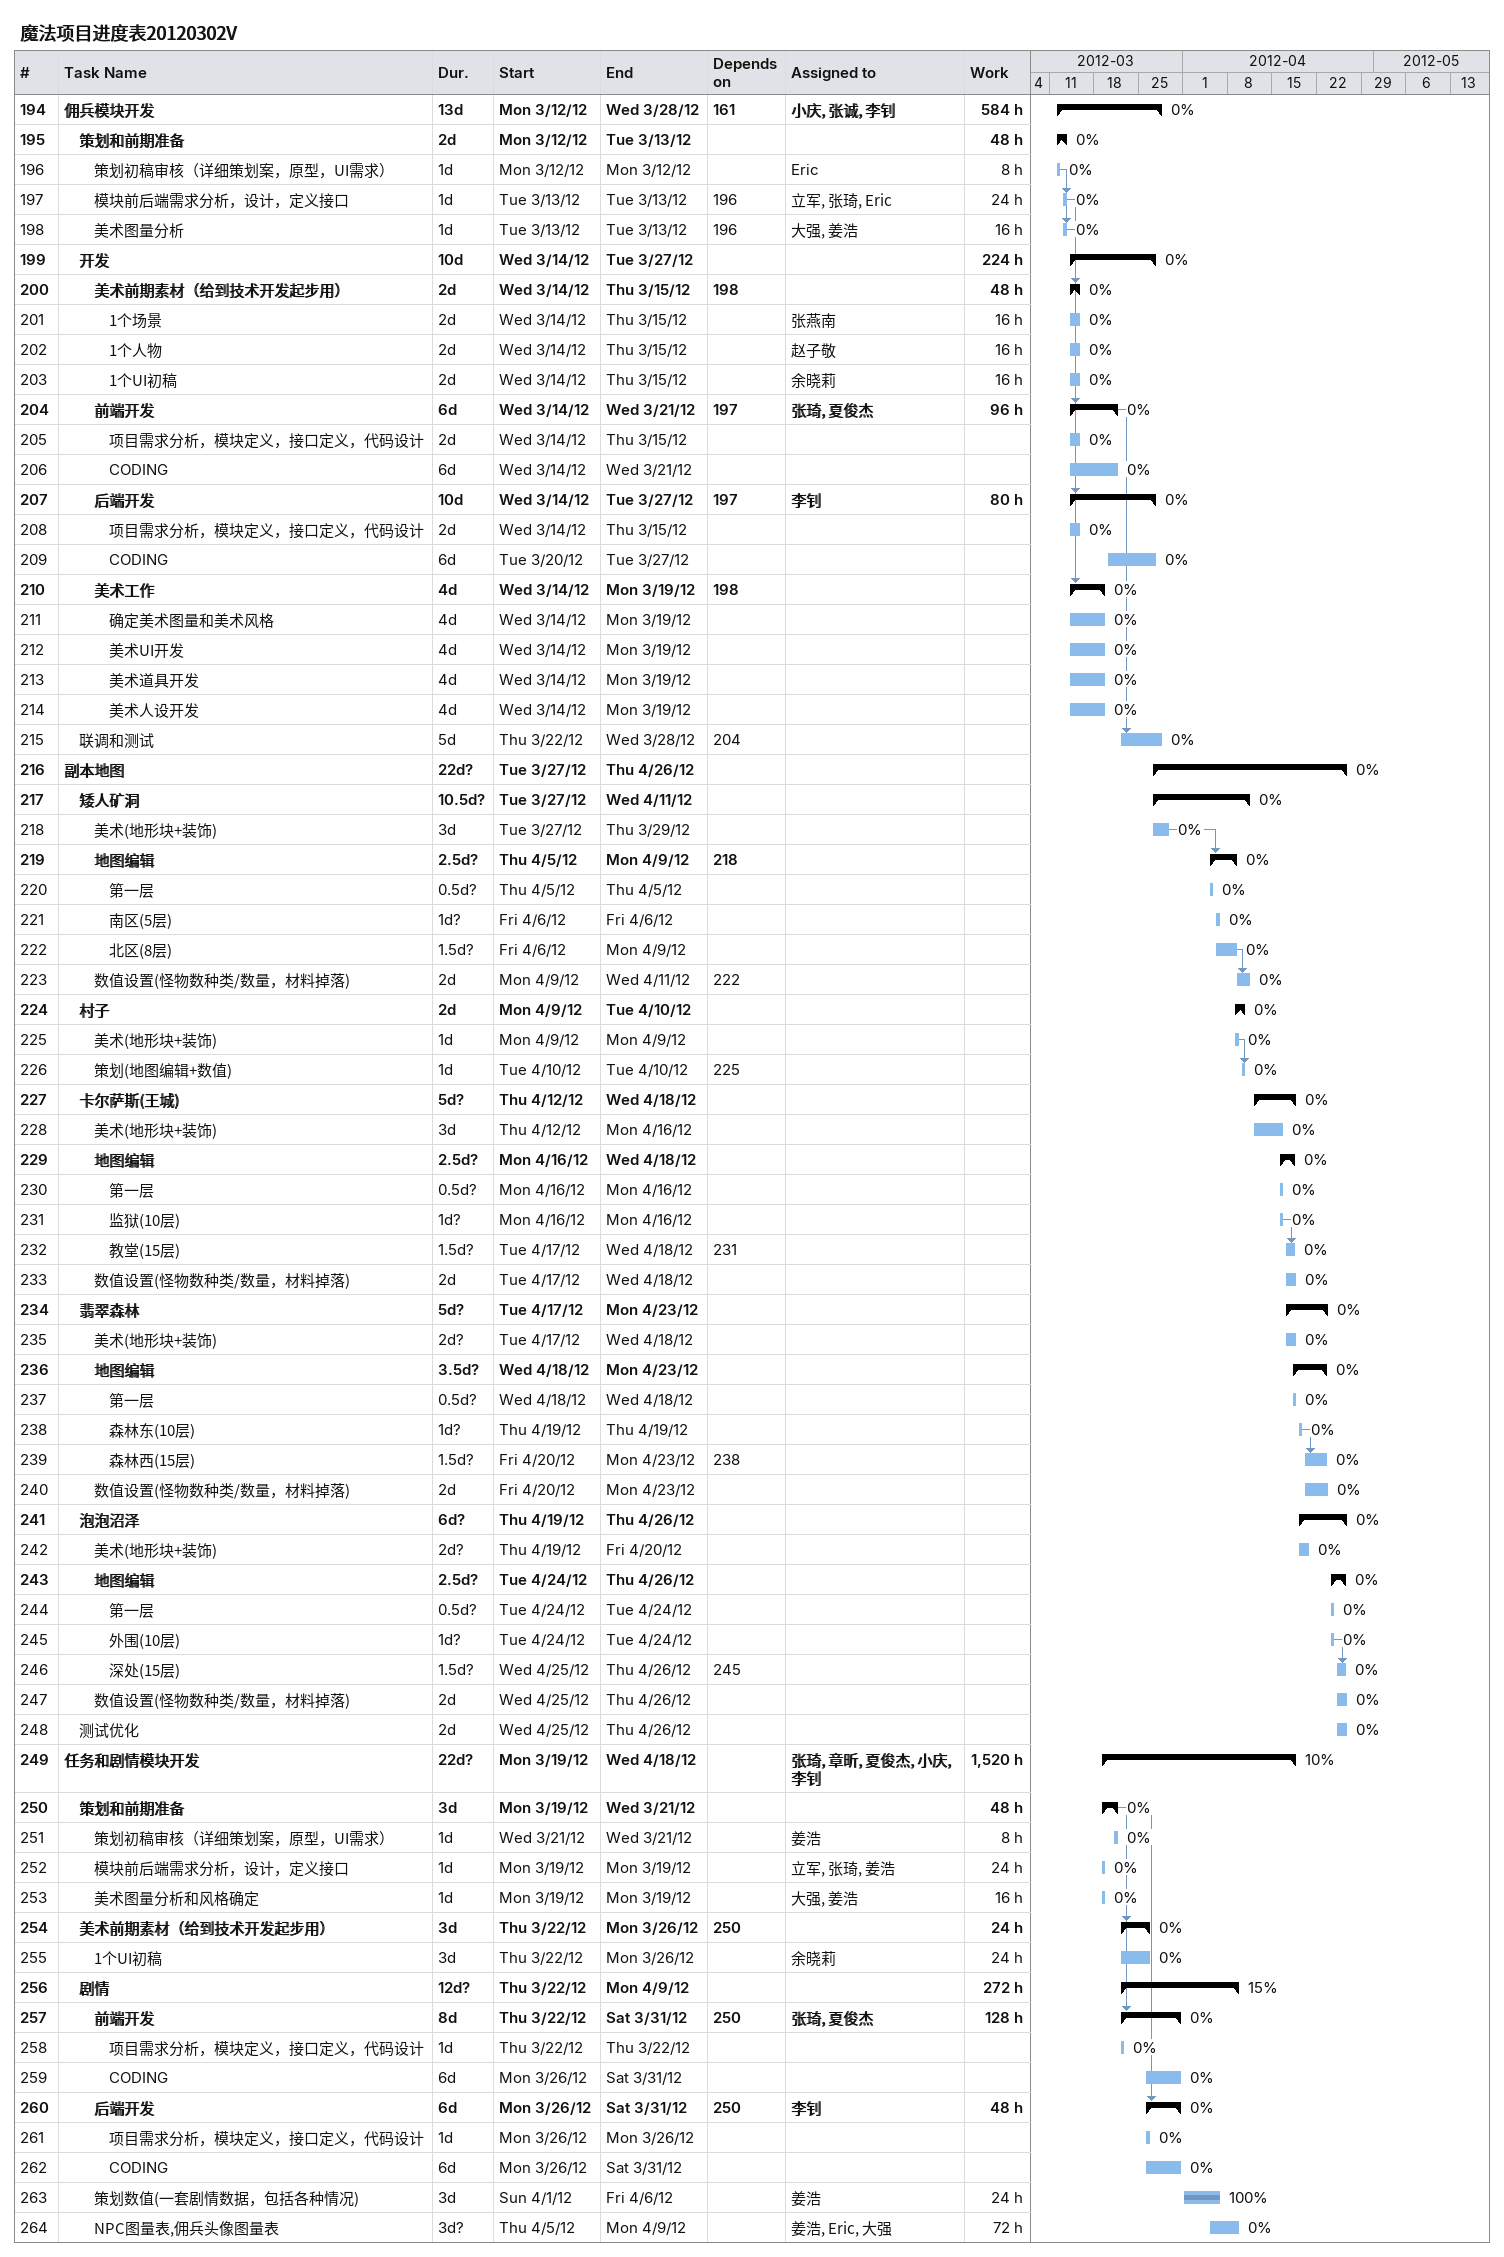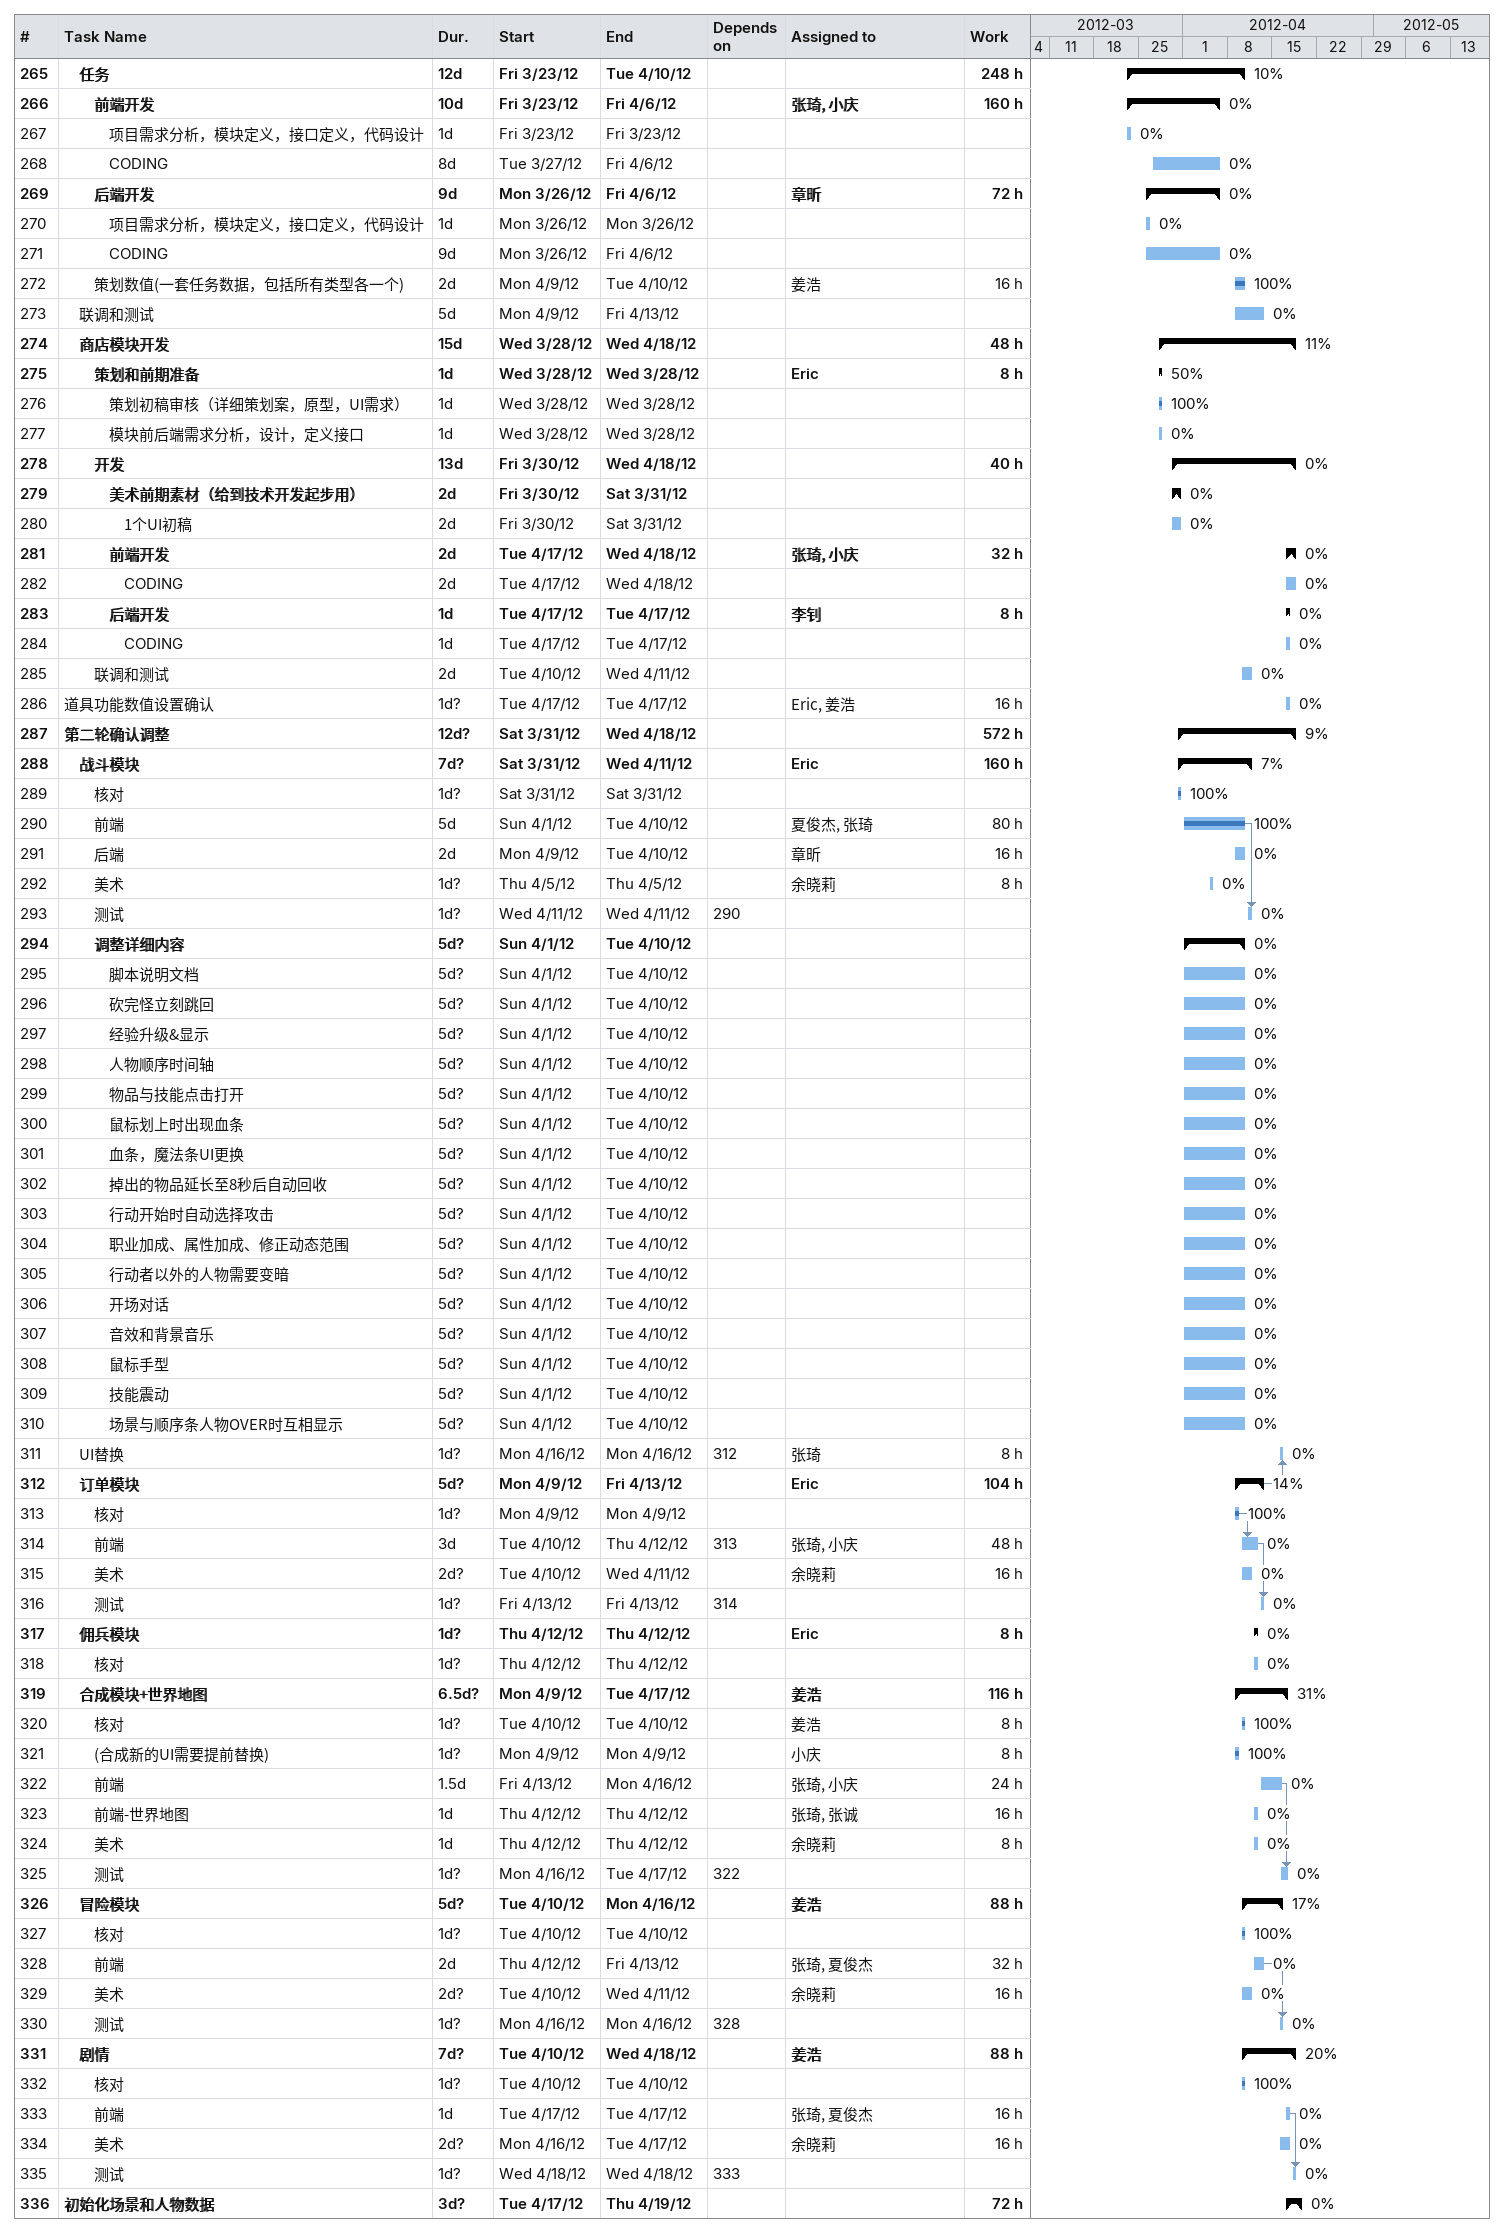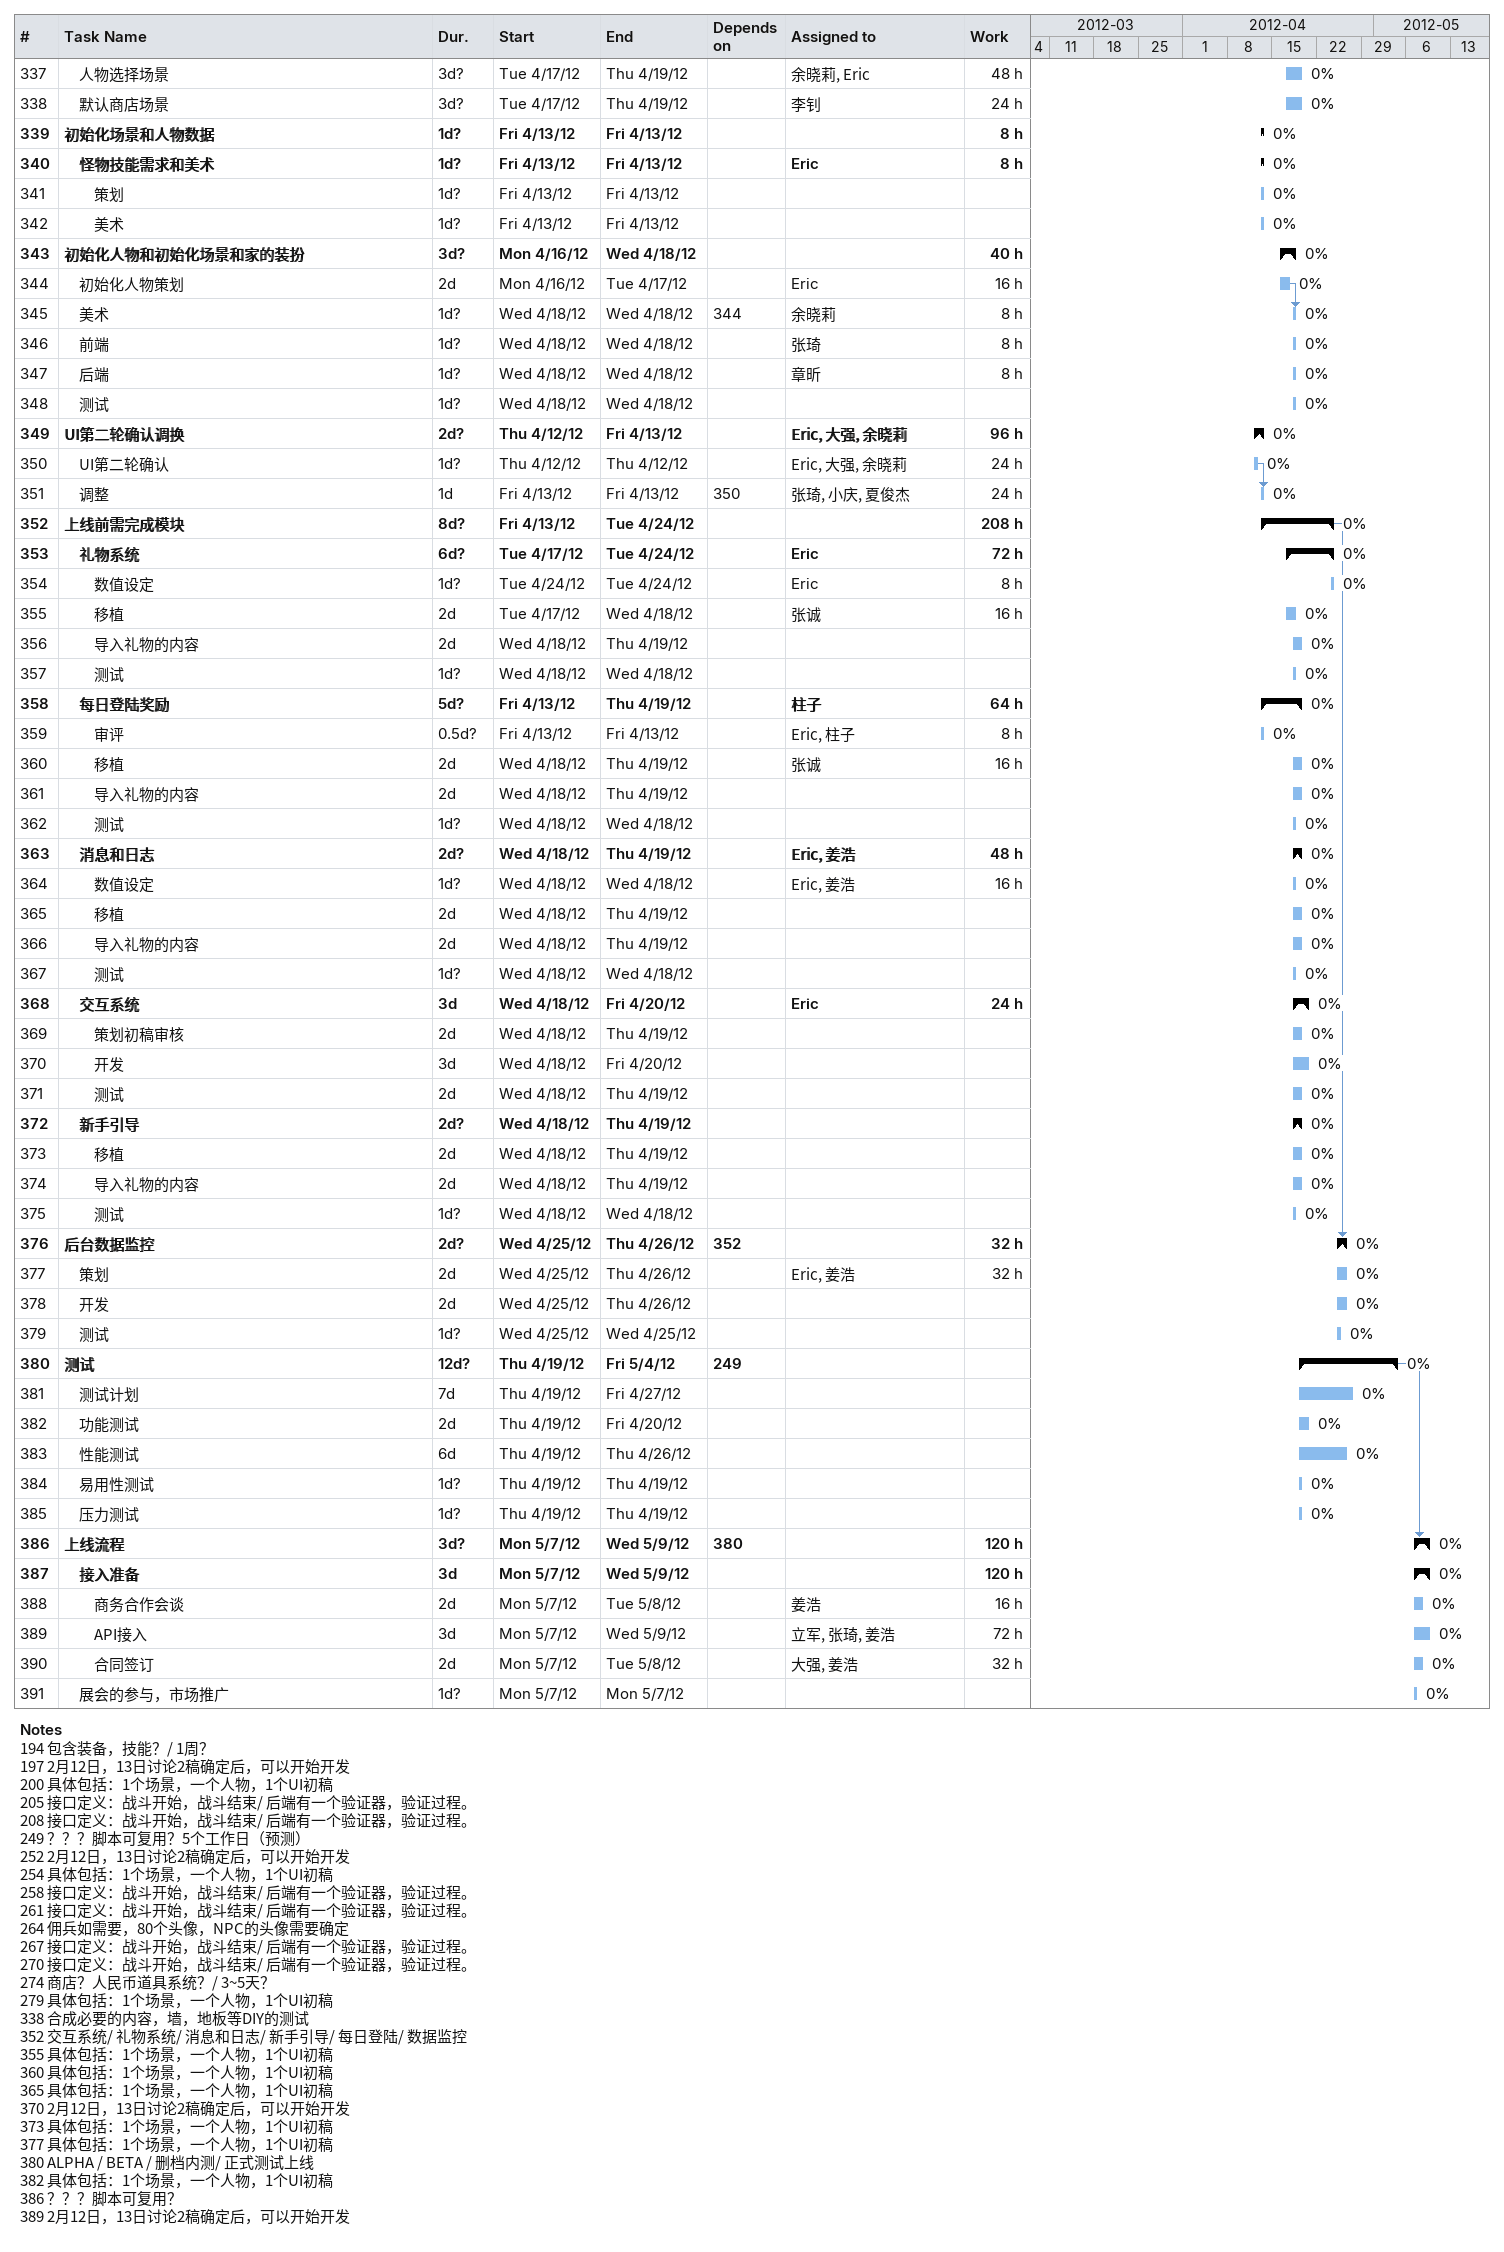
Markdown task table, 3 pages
魔法项目进度表20120302V

| ID | Level | Task | Duration | Start | Finish | Predecessors | Resources | % complete | Work (h) |
|---|---|---|---|---|---|---|---|---|---|
| 194 | 1 | **佣兵模块开发** | 13d | 2012-03-12 | 2012-03-28 | 161 | 小庆, 张诚, 李钊 | 0 | 584 |
| 195 | 2 | **策划和前期准备** | 2d | 2012-03-12 | 2012-03-13 |  |  | 0 | 48 |
| 196 | 3 | 策划初稿审核（详细策划案，原型，UI需求） | 1d | 2012-03-12 | 2012-03-12 |  | Eric | 0 | 8 |
| 197 | 3 | 模块前后端需求分析，设计，定义接口 | 1d | 2012-03-13 | 2012-03-13 | 196 | 立军, 张琦, Eric | 0 | 24 |
| 198 | 3 | 美术图量分析 | 1d | 2012-03-13 | 2012-03-13 | 196 | 大强, 姜浩 | 0 | 16 |
| 199 | 2 | **开发** | 10d | 2012-03-14 | 2012-03-27 |  |  | 0 | 224 |
| 200 | 3 | **美术前期素材（给到技术开发起步用）** | 2d | 2012-03-14 | 2012-03-15 | 198 |  | 0 | 48 |
| 201 | 4 | 1个场景 | 2d | 2012-03-14 | 2012-03-15 |  | 张燕南 | 0 | 16 |
| 202 | 4 | 1个人物 | 2d | 2012-03-14 | 2012-03-15 |  | 赵子敬 | 0 | 16 |
| 203 | 4 | 1个UI初稿 | 2d | 2012-03-14 | 2012-03-15 |  | 余晓莉 | 0 | 16 |
| 204 | 3 | **前端开发** | 6d | 2012-03-14 | 2012-03-21 | 197 | 张琦, 夏俊杰 | 0 | 96 |
| 205 | 4 | 项目需求分析，模块定义，接口定义，代码设计 | 2d | 2012-03-14 | 2012-03-15 |  |  | 0 |  |
| 206 | 4 | CODING | 6d | 2012-03-14 | 2012-03-21 |  |  | 0 |  |
| 207 | 3 | **后端开发** | 10d | 2012-03-14 | 2012-03-27 | 197 | 李钊 | 0 | 80 |
| 208 | 4 | 项目需求分析，模块定义，接口定义，代码设计 | 2d | 2012-03-14 | 2012-03-15 |  |  | 0 |  |
| 209 | 4 | CODING | 6d | 2012-03-20 | 2012-03-27 |  |  | 0 |  |
| 210 | 3 | **美术工作** | 4d | 2012-03-14 | 2012-03-19 | 198 |  | 0 |  |
| 211 | 4 | 确定美术图量和美术风格 | 4d | 2012-03-14 | 2012-03-19 |  |  | 0 |  |
| 212 | 4 | 美术UI开发 | 4d | 2012-03-14 | 2012-03-19 |  |  | 0 |  |
| 213 | 4 | 美术道具开发 | 4d | 2012-03-14 | 2012-03-19 |  |  | 0 |  |
| 214 | 4 | 美术人设开发 | 4d | 2012-03-14 | 2012-03-19 |  |  | 0 |  |
| 215 | 2 | 联调和测试 | 5d | 2012-03-22 | 2012-03-28 | 204 |  | 0 |  |
| 216 | 1 | **副本地图** | 22d? | 2012-03-27 | 2012-04-26 |  |  | 0 |  |
| 217 | 2 | **矮人矿洞** | 10.5d? | 2012-03-27 | 2012-04-11 |  |  | 0 |  |
| 218 | 3 | 美术(地形块+装饰) | 3d | 2012-03-27 | 2012-03-29 |  |  | 0 |  |
| 219 | 3 | **地图编辑** | 2.5d? | 2012-04-05 | 2012-04-09 | 218 |  | 0 |  |
| 220 | 4 | 第一层 | 0.5d? | 2012-04-05 | 2012-04-05 |  |  | 0 |  |
| 221 | 4 | 南区(5层) | 1d? | 2012-04-06 | 2012-04-06 |  |  | 0 |  |
| 222 | 4 | 北区(8层) | 1.5d? | 2012-04-06 | 2012-04-09 |  |  | 0 |  |
| 223 | 3 | 数值设置(怪物数种类/数量，材料掉落) | 2d | 2012-04-09 | 2012-04-11 | 222 |  | 0 |  |
| 224 | 2 | **村子** | 2d | 2012-04-09 | 2012-04-10 |  |  | 0 |  |
| 225 | 3 | 美术(地形块+装饰) | 1d | 2012-04-09 | 2012-04-09 |  |  | 0 |  |
| 226 | 3 | 策划(地图编辑+数值) | 1d | 2012-04-10 | 2012-04-10 | 225 |  | 0 |  |
| 227 | 2 | **卡尔萨斯(王城)** | 5d? | 2012-04-12 | 2012-04-18 |  |  | 0 |  |
| 228 | 3 | 美术(地形块+装饰) | 3d | 2012-04-12 | 2012-04-16 |  |  | 0 |  |
| 229 | 3 | **地图编辑** | 2.5d? | 2012-04-16 | 2012-04-18 |  |  | 0 |  |
| 230 | 4 | 第一层 | 0.5d? | 2012-04-16 | 2012-04-16 |  |  | 0 |  |
| 231 | 4 | 监狱(10层) | 1d? | 2012-04-16 | 2012-04-16 |  |  | 0 |  |
| 232 | 4 | 教堂(15层) | 1.5d? | 2012-04-17 | 2012-04-18 | 231 |  | 0 |  |
| 233 | 3 | 数值设置(怪物数种类/数量，材料掉落) | 2d | 2012-04-17 | 2012-04-18 |  |  | 0 |  |
| 234 | 2 | **翡翠森林** | 5d? | 2012-04-17 | 2012-04-23 |  |  | 0 |  |
| 235 | 3 | 美术(地形块+装饰) | 2d? | 2012-04-17 | 2012-04-18 |  |  | 0 |  |
| 236 | 3 | **地图编辑** | 3.5d? | 2012-04-18 | 2012-04-23 |  |  | 0 |  |
| 237 | 4 | 第一层 | 0.5d? | 2012-04-18 | 2012-04-18 |  |  | 0 |  |
| 238 | 4 | 森林东(10层) | 1d? | 2012-04-19 | 2012-04-19 |  |  | 0 |  |
| 239 | 4 | 森林西(15层) | 1.5d? | 2012-04-20 | 2012-04-23 | 238 |  | 0 |  |
| 240 | 3 | 数值设置(怪物数种类/数量，材料掉落) | 2d | 2012-04-20 | 2012-04-23 |  |  | 0 |  |
| 241 | 2 | **泡泡沼泽** | 6d? | 2012-04-19 | 2012-04-26 |  |  | 0 |  |
| 242 | 3 | 美术(地形块+装饰) | 2d? | 2012-04-19 | 2012-04-20 |  |  | 0 |  |
| 243 | 3 | **地图编辑** | 2.5d? | 2012-04-24 | 2012-04-26 |  |  | 0 |  |
| 244 | 4 | 第一层 | 0.5d? | 2012-04-24 | 2012-04-24 |  |  | 0 |  |
| 245 | 4 | 外围(10层) | 1d? | 2012-04-24 | 2012-04-24 |  |  | 0 |  |
| 246 | 4 | 深处(15层) | 1.5d? | 2012-04-25 | 2012-04-26 | 245 |  | 0 |  |
| 247 | 3 | 数值设置(怪物数种类/数量，材料掉落) | 2d | 2012-04-25 | 2012-04-26 |  |  | 0 |  |
| 248 | 2 | 测试优化 | 2d | 2012-04-25 | 2012-04-26 |  |  | 0 |  |
| 249 | 1 | **任务和剧情模块开发** | 22d? | 2012-03-19 | 2012-04-18 |  | 张琦, 章昕, 夏俊杰, 小庆, 李钊 | 10 | 1520 |
| 250 | 2 | **策划和前期准备** | 3d | 2012-03-19 | 2012-03-21 |  |  | 0 | 48 |
| 251 | 3 | 策划初稿审核（详细策划案，原型，UI需求） | 1d | 2012-03-21 | 2012-03-21 |  | 姜浩 | 0 | 8 |
| 252 | 3 | 模块前后端需求分析，设计，定义接口 | 1d | 2012-03-19 | 2012-03-19 |  | 立军, 张琦, 姜浩 | 0 | 24 |
| 253 | 3 | 美术图量分析和风格确定 | 1d | 2012-03-19 | 2012-03-19 |  | 大强, 姜浩 | 0 | 16 |
| 254 | 2 | **美术前期素材（给到技术开发起步用）** | 3d | 2012-03-22 | 2012-03-26 | 250 |  | 0 | 24 |
| 255 | 3 | 1个UI初稿 | 3d | 2012-03-22 | 2012-03-26 |  | 余晓莉 | 0 | 24 |
| 256 | 2 | **剧情** | 12d? | 2012-03-22 | 2012-04-09 |  |  | 15 | 272 |
| 257 | 3 | **前端开发** | 8d | 2012-03-22 | 2012-03-31 | 250 | 张琦, 夏俊杰 | 0 | 128 |
| 258 | 4 | 项目需求分析，模块定义，接口定义，代码设计 | 1d | 2012-03-22 | 2012-03-22 |  |  | 0 |  |
| 259 | 4 | CODING | 6d | 2012-03-26 | 2012-03-31 |  |  | 0 |  |
| 260 | 3 | **后端开发** | 6d | 2012-03-26 | 2012-03-31 | 250 | 李钊 | 0 | 48 |
| 261 | 4 | 项目需求分析，模块定义，接口定义，代码设计 | 1d | 2012-03-26 | 2012-03-26 |  |  | 0 |  |
| 262 | 4 | CODING | 6d | 2012-03-26 | 2012-03-31 |  |  | 0 |  |
| 263 | 3 | 策划数值(一套剧情数据，包括各种情况) | 3d | 2012-04-01 | 2012-04-06 |  | 姜浩 | 100 | 24 |
| 264 | 3 | NPC图量表,佣兵头像图量表 | 3d? | 2012-04-05 | 2012-04-09 |  | 姜浩, Eric, 大强 | 0 | 72 |
| 265 | 2 | **任务** | 12d | 2012-03-23 | 2012-04-10 |  |  | 10 | 248 |
| 266 | 3 | **前端开发** | 10d | 2012-03-23 | 2012-04-06 |  | 张琦, 小庆 | 0 | 160 |
| 267 | 4 | 项目需求分析，模块定义，接口定义，代码设计 | 1d | 2012-03-23 | 2012-03-23 |  |  | 0 |  |
| 268 | 4 | CODING | 8d | 2012-03-27 | 2012-04-06 |  |  | 0 |  |
| 269 | 3 | **后端开发** | 9d | 2012-03-26 | 2012-04-06 |  | 章昕 | 0 | 72 |
| 270 | 4 | 项目需求分析，模块定义，接口定义，代码设计 | 1d | 2012-03-26 | 2012-03-26 |  |  | 0 |  |
| 271 | 4 | CODING | 9d | 2012-03-26 | 2012-04-06 |  |  | 0 |  |
| 272 | 3 | 策划数值(一套任务数据，包括所有类型各一个) | 2d | 2012-04-09 | 2012-04-10 |  | 姜浩 | 100 | 16 |
| 273 | 2 | 联调和测试 | 5d | 2012-04-09 | 2012-04-13 |  |  | 0 |  |
| 274 | 2 | **商店模块开发** | 15d | 2012-03-28 | 2012-04-18 |  |  | 11 | 48 |
| 275 | 3 | **策划和前期准备** | 1d | 2012-03-28 | 2012-03-28 |  | Eric | 50 | 8 |
| 276 | 4 | 策划初稿审核（详细策划案，原型，UI需求） | 1d | 2012-03-28 | 2012-03-28 |  |  | 100 |  |
| 277 | 4 | 模块前后端需求分析，设计，定义接口 | 1d | 2012-03-28 | 2012-03-28 |  |  | 0 |  |
| 278 | 3 | **开发** | 13d | 2012-03-30 | 2012-04-18 |  |  | 0 | 40 |
| 279 | 4 | **美术前期素材（给到技术开发起步用）** | 2d | 2012-03-30 | 2012-03-31 |  |  | 0 |  |
| 280 | 5 | 1个UI初稿 | 2d | 2012-03-30 | 2012-03-31 |  |  | 0 |  |
| 281 | 4 | **前端开发** | 2d | 2012-04-17 | 2012-04-18 |  | 张琦, 小庆 | 0 | 32 |
| 282 | 5 | CODING | 2d | 2012-04-17 | 2012-04-18 |  |  | 0 |  |
| 283 | 4 | **后端开发** | 1d | 2012-04-17 | 2012-04-17 |  | 李钊 | 0 | 8 |
| 284 | 5 | CODING | 1d | 2012-04-17 | 2012-04-17 |  |  | 0 |  |
| 285 | 3 | 联调和测试 | 2d | 2012-04-10 | 2012-04-11 |  |  | 0 |  |
| 286 | 1 | 道具功能数值设置确认 | 1d? | 2012-04-17 | 2012-04-17 |  | Eric, 姜浩 | 0 | 16 |
| 287 | 1 | **第二轮确认调整** | 12d? | 2012-03-31 | 2012-04-18 |  |  | 9 | 572 |
| 288 | 2 | **战斗模块** | 7d? | 2012-03-31 | 2012-04-11 |  | Eric | 7 | 160 |
| 289 | 3 | 核对 | 1d? | 2012-03-31 | 2012-03-31 |  |  | 100 |  |
| 290 | 3 | 前端 | 5d | 2012-04-01 | 2012-04-10 |  | 夏俊杰, 张琦 | 100 | 80 |
| 291 | 3 | 后端 | 2d | 2012-04-09 | 2012-04-10 |  | 章昕 | 0 | 16 |
| 292 | 3 | 美术 | 1d? | 2012-04-05 | 2012-04-05 |  | 余晓莉 | 0 | 8 |
| 293 | 3 | 测试 | 1d? | 2012-04-11 | 2012-04-11 | 290 |  | 0 |  |
| 294 | 3 | **调整详细内容** | 5d? | 2012-04-01 | 2012-04-10 |  |  | 0 |  |
| 295 | 4 | 脚本说明文档 | 5d? | 2012-04-01 | 2012-04-10 |  |  | 0 |  |
| 296 | 4 | 砍完怪立刻跳回 | 5d? | 2012-04-01 | 2012-04-10 |  |  | 0 |  |
| 297 | 4 | 经验升级&显示 | 5d? | 2012-04-01 | 2012-04-10 |  |  | 0 |  |
| 298 | 4 | 人物顺序时间轴 | 5d? | 2012-04-01 | 2012-04-10 |  |  | 0 |  |
| 299 | 4 | 物品与技能点击打开 | 5d? | 2012-04-01 | 2012-04-10 |  |  | 0 |  |
| 300 | 4 | 鼠标划上时出现血条 | 5d? | 2012-04-01 | 2012-04-10 |  |  | 0 |  |
| 301 | 4 | 血条，魔法条UI更换 | 5d? | 2012-04-01 | 2012-04-10 |  |  | 0 |  |
| 302 | 4 | 掉出的物品延长至8秒后自动回收 | 5d? | 2012-04-01 | 2012-04-10 |  |  | 0 |  |
| 303 | 4 | 行动开始时自动选择攻击 | 5d? | 2012-04-01 | 2012-04-10 |  |  | 0 |  |
| 304 | 4 | 职业加成、属性加成、修正动态范围 | 5d? | 2012-04-01 | 2012-04-10 |  |  | 0 |  |
| 305 | 4 | 行动者以外的人物需要变暗 | 5d? | 2012-04-01 | 2012-04-10 |  |  | 0 |  |
| 306 | 4 | 开场对话 | 5d? | 2012-04-01 | 2012-04-10 |  |  | 0 |  |
| 307 | 4 | 音效和背景音乐 | 5d? | 2012-04-01 | 2012-04-10 |  |  | 0 |  |
| 308 | 4 | 鼠标手型 | 5d? | 2012-04-01 | 2012-04-10 |  |  | 0 |  |
| 309 | 4 | 技能震动 | 5d? | 2012-04-01 | 2012-04-10 |  |  | 0 |  |
| 310 | 4 | 场景与顺序条人物OVER时互相显示 | 5d? | 2012-04-01 | 2012-04-10 |  |  | 0 |  |
| 311 | 2 | UI替换 | 1d? | 2012-04-16 | 2012-04-16 | 312 | 张琦 | 0 | 8 |
| 312 | 2 | **订单模块** | 5d? | 2012-04-09 | 2012-04-13 |  | Eric | 14 | 104 |
| 313 | 3 | 核对 | 1d? | 2012-04-09 | 2012-04-09 |  |  | 100 |  |
| 314 | 3 | 前端 | 3d | 2012-04-10 | 2012-04-12 | 313 | 张琦, 小庆 | 0 | 48 |
| 315 | 3 | 美术 | 2d? | 2012-04-10 | 2012-04-11 |  | 余晓莉 | 0 | 16 |
| 316 | 3 | 测试 | 1d? | 2012-04-13 | 2012-04-13 | 314 |  | 0 |  |
| 317 | 2 | **佣兵模块** | 1d? | 2012-04-12 | 2012-04-12 |  | Eric | 0 | 8 |
| 318 | 3 | 核对 | 1d? | 2012-04-12 | 2012-04-12 |  |  | 0 |  |
| 319 | 2 | **合成模块+世界地图** | 6.5d? | 2012-04-09 | 2012-04-17 |  | 姜浩 | 31 | 116 |
| 320 | 3 | 核对 | 1d? | 2012-04-10 | 2012-04-10 |  | 姜浩 | 100 | 8 |
| 321 | 3 | (合成新的UI需要提前替换) | 1d? | 2012-04-09 | 2012-04-09 |  | 小庆 | 100 | 8 |
| 322 | 3 | 前端 | 1.5d | 2012-04-13 | 2012-04-16 |  | 张琦, 小庆 | 0 | 24 |
| 323 | 3 | 前端-世界地图 | 1d | 2012-04-12 | 2012-04-12 |  | 张琦, 张诚 | 0 | 16 |
| 324 | 3 | 美术 | 1d | 2012-04-12 | 2012-04-12 |  | 余晓莉 | 0 | 8 |
| 325 | 3 | 测试 | 1d? | 2012-04-16 | 2012-04-17 | 322 |  | 0 |  |
| 326 | 2 | **冒险模块** | 5d? | 2012-04-10 | 2012-04-16 |  | 姜浩 | 17 | 88 |
| 327 | 3 | 核对 | 1d? | 2012-04-10 | 2012-04-10 |  |  | 100 |  |
| 328 | 3 | 前端 | 2d | 2012-04-12 | 2012-04-13 |  | 张琦, 夏俊杰 | 0 | 32 |
| 329 | 3 | 美术 | 2d? | 2012-04-10 | 2012-04-11 |  | 余晓莉 | 0 | 16 |
| 330 | 3 | 测试 | 1d? | 2012-04-16 | 2012-04-16 | 328 |  | 0 |  |
| 331 | 2 | **剧情** | 7d? | 2012-04-10 | 2012-04-18 |  | 姜浩 | 20 | 88 |
| 332 | 3 | 核对 | 1d? | 2012-04-10 | 2012-04-10 |  |  | 100 |  |
| 333 | 3 | 前端 | 1d | 2012-04-17 | 2012-04-17 |  | 张琦, 夏俊杰 | 0 | 16 |
| 334 | 3 | 美术 | 2d? | 2012-04-16 | 2012-04-17 |  | 余晓莉 | 0 | 16 |
| 335 | 3 | 测试 | 1d? | 2012-04-18 | 2012-04-18 | 333 |  | 0 |  |
| 336 | 1 | **初始化场景和人物数据** | 3d? | 2012-04-17 | 2012-04-19 |  |  | 0 | 72 |
| 337 | 2 | 人物选择场景 | 3d? | 2012-04-17 | 2012-04-19 |  | 余晓莉, Eric | 0 | 48 |
| 338 | 2 | 默认商店场景 | 3d? | 2012-04-17 | 2012-04-19 |  | 李钊 | 0 | 24 |
| 339 | 1 | **初始化场景和人物数据** | 1d? | 2012-04-13 | 2012-04-13 |  |  | 0 | 8 |
| 340 | 2 | **怪物技能需求和美术** | 1d? | 2012-04-13 | 2012-04-13 |  | Eric | 0 | 8 |
| 341 | 3 | 策划 | 1d? | 2012-04-13 | 2012-04-13 |  |  | 0 |  |
| 342 | 3 | 美术 | 1d? | 2012-04-13 | 2012-04-13 |  |  | 0 |  |
| 343 | 1 | **初始化人物和初始化场景和家的装扮** | 3d? | 2012-04-16 | 2012-04-18 |  |  | 0 | 40 |
| 344 | 2 | 初始化人物策划 | 2d | 2012-04-16 | 2012-04-17 |  | Eric | 0 | 16 |
| 345 | 2 | 美术 | 1d? | 2012-04-18 | 2012-04-18 | 344 | 余晓莉 | 0 | 8 |
| 346 | 2 | 前端 | 1d? | 2012-04-18 | 2012-04-18 |  | 张琦 | 0 | 8 |
| 347 | 2 | 后端 | 1d? | 2012-04-18 | 2012-04-18 |  | 章昕 | 0 | 8 |
| 348 | 2 | 测试 | 1d? | 2012-04-18 | 2012-04-18 |  |  | 0 |  |
| 349 | 1 | **UI第二轮确认调换** | 2d? | 2012-04-12 | 2012-04-13 |  | Eric, 大强, 余晓莉 | 0 | 96 |
| 350 | 2 | UI第二轮确认 | 1d? | 2012-04-12 | 2012-04-12 |  | Eric, 大强, 余晓莉 | 0 | 24 |
| 351 | 2 | 调整 | 1d | 2012-04-13 | 2012-04-13 | 350 | 张琦, 小庆, 夏俊杰 | 0 | 24 |
| 352 | 1 | **上线前需完成模块** | 8d? | 2012-04-13 | 2012-04-24 |  |  | 0 | 208 |
| 353 | 2 | **礼物系统** | 6d? | 2012-04-17 | 2012-04-24 |  | Eric | 0 | 72 |
| 354 | 3 | 数值设定 | 1d? | 2012-04-24 | 2012-04-24 |  | Eric | 0 | 8 |
| 355 | 3 | 移植 | 2d | 2012-04-17 | 2012-04-18 |  | 张诚 | 0 | 16 |
| 356 | 3 | 导入礼物的内容 | 2d | 2012-04-18 | 2012-04-19 |  |  | 0 |  |
| 357 | 3 | 测试 | 1d? | 2012-04-18 | 2012-04-18 |  |  | 0 |  |
| 358 | 2 | **每日登陆奖励** | 5d? | 2012-04-13 | 2012-04-19 |  | 柱子 | 0 | 64 |
| 359 | 3 | 审评 | 0.5d? | 2012-04-13 | 2012-04-13 |  | Eric, 柱子 | 0 | 8 |
| 360 | 3 | 移植 | 2d | 2012-04-18 | 2012-04-19 |  | 张诚 | 0 | 16 |
| 361 | 3 | 导入礼物的内容 | 2d | 2012-04-18 | 2012-04-19 |  |  | 0 |  |
| 362 | 3 | 测试 | 1d? | 2012-04-18 | 2012-04-18 |  |  | 0 |  |
| 363 | 2 | **消息和日志** | 2d? | 2012-04-18 | 2012-04-19 |  | Eric, 姜浩 | 0 | 48 |
| 364 | 3 | 数值设定 | 1d? | 2012-04-18 | 2012-04-18 |  | Eric, 姜浩 | 0 | 16 |
| 365 | 3 | 移植 | 2d | 2012-04-18 | 2012-04-19 |  |  | 0 |  |
| 366 | 3 | 导入礼物的内容 | 2d | 2012-04-18 | 2012-04-19 |  |  | 0 |  |
| 367 | 3 | 测试 | 1d? | 2012-04-18 | 2012-04-18 |  |  | 0 |  |
| 368 | 2 | **交互系统** | 3d | 2012-04-18 | 2012-04-20 |  | Eric | 0 | 24 |
| 369 | 3 | 策划初稿审核 | 2d | 2012-04-18 | 2012-04-19 |  |  | 0 |  |
| 370 | 3 | 开发 | 3d | 2012-04-18 | 2012-04-20 |  |  | 0 |  |
| 371 | 3 | 测试 | 2d | 2012-04-18 | 2012-04-19 |  |  | 0 |  |
| 372 | 2 | **新手引导** | 2d? | 2012-04-18 | 2012-04-19 |  |  | 0 |  |
| 373 | 3 | 移植 | 2d | 2012-04-18 | 2012-04-19 |  |  | 0 |  |
| 374 | 3 | 导入礼物的内容 | 2d | 2012-04-18 | 2012-04-19 |  |  | 0 |  |
| 375 | 3 | 测试 | 1d? | 2012-04-18 | 2012-04-18 |  |  | 0 |  |
| 376 | 1 | **后台数据监控** | 2d? | 2012-04-25 | 2012-04-26 | 352 |  | 0 | 32 |
| 377 | 2 | 策划 | 2d | 2012-04-25 | 2012-04-26 |  | Eric, 姜浩 | 0 | 32 |
| 378 | 2 | 开发 | 2d | 2012-04-25 | 2012-04-26 |  |  | 0 |  |
| 379 | 2 | 测试 | 1d? | 2012-04-25 | 2012-04-25 |  |  | 0 |  |
| 380 | 1 | **测试** | 12d? | 2012-04-19 | 2012-05-04 | 249 |  | 0 |  |
| 381 | 2 | 测试计划 | 7d | 2012-04-19 | 2012-04-27 |  |  | 0 |  |
| 382 | 2 | 功能测试 | 2d | 2012-04-19 | 2012-04-20 |  |  | 0 |  |
| 383 | 2 | 性能测试 | 6d | 2012-04-19 | 2012-04-26 |  |  | 0 |  |
| 384 | 2 | 易用性测试 | 1d? | 2012-04-19 | 2012-04-19 |  |  | 0 |  |
| 385 | 2 | 压力测试 | 1d? | 2012-04-19 | 2012-04-19 |  |  | 0 |  |
| 386 | 1 | **上线流程** | 3d? | 2012-05-07 | 2012-05-09 | 380 |  | 0 | 120 |
| 387 | 2 | **接入准备** | 3d | 2012-05-07 | 2012-05-09 |  |  | 0 | 120 |
| 388 | 3 | 商务合作会谈 | 2d | 2012-05-07 | 2012-05-08 |  | 姜浩 | 0 | 16 |
| 389 | 3 | API接入 | 3d | 2012-05-07 | 2012-05-09 |  | 立军, 张琦, 姜浩 | 0 | 72 |
| 390 | 3 | 合同签订 | 2d | 2012-05-07 | 2012-05-08 |  | 大强, 姜浩 | 0 | 32 |
| 391 | 2 | 展会的参与，市场推广 | 1d? | 2012-05-07 | 2012-05-07 |  |  | 0 |  |

Notes
- 194: 包含装备，技能？ / 1周？
- 197: 2月12日，13日讨论2稿确定后，可以开始开发
- 200: 具体包括： 1个场景，一个人物，1个UI初稿
- 205: 接口定义：战斗开始，战斗结束 / 后端有一个验证器，验证过程。
- 208: 接口定义：战斗开始，战斗结束 / 后端有一个验证器，验证过程。
- 249: ？？？脚本可复用？ 5个工作日（预测）
- 252: 2月12日，13日讨论2稿确定后，可以开始开发
- 254: 具体包括： 1个场景，一个人物，1个UI初稿
- 258: 接口定义：战斗开始，战斗结束 / 后端有一个验证器，验证过程。
- 261: 接口定义：战斗开始，战斗结束 / 后端有一个验证器，验证过程。
- 264: 佣兵如需要，80个头像，NPC的头像需要确定
- 267: 接口定义：战斗开始，战斗结束 / 后端有一个验证器，验证过程。
- 270: 接口定义：战斗开始，战斗结束 / 后端有一个验证器，验证过程。
- 274: 商店？人民币道具系统？ / 3~5天？
- 279: 具体包括： 1个场景，一个人物，1个UI初稿
- 338: 合成必要的内容，墙，地板等DIY的测试
- 352: 交互系统 / 礼物系统 / 消息和日志 / 新手引导 / 每日登陆 / 数据监控
- 355: 具体包括： 1个场景，一个人物，1个UI初稿
- 360: 具体包括： 1个场景，一个人物，1个UI初稿
- 365: 具体包括： 1个场景，一个人物，1个UI初稿
- 370: 2月12日，13日讨论2稿确定后，可以开始开发
- 373: 具体包括： 1个场景，一个人物，1个UI初稿
- 377: 具体包括： 1个场景，一个人物，1个UI初稿
- 380: ALPHA / BETA / 删档内测 / 正式测试上线
- 382: 具体包括： 1个场景，一个人物，1个UI初稿
- 386: ？？？脚本可复用？
- 389: 2月12日，13日讨论2稿确定后，可以开始开发
